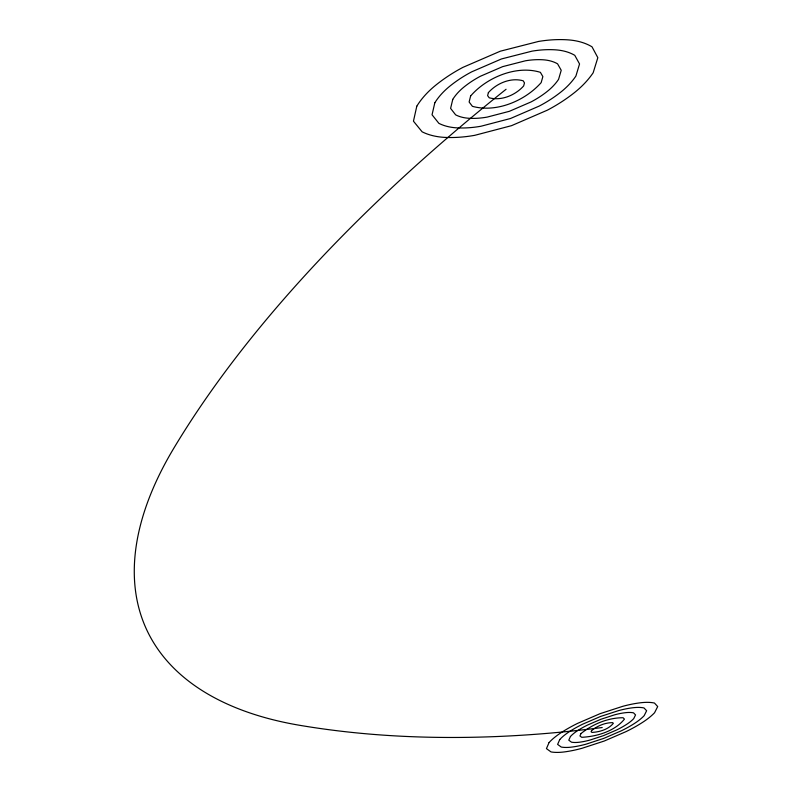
<?xml version="1.0" encoding="UTF-8"?>
<svg xmlns="http://www.w3.org/2000/svg" width="792" height="792" viewBox="0 0 792 792"><rect width="100%" height="100%" fill="white"/><g stroke="black" fill="none" stroke-linecap="round" stroke-linejoin="round"><path stroke-width="1.19" d="M602.217 727.531A1505.394 819.284 -38.1 0 1 299.812 725.323A524.839 259.39 -25 0 1 173.418 448.886A1036.827 447.757 -29.5 0 1 506.068 89.278M416.8 106.187L413.454 121.186L422.126 131.819A72.765 47.263 -26 0 0 445.629 137.432A115.691 76.072 -26.8 0 0 474.794 135.313L511.543 125.661L547.282 110.207A115.672 75.794 -27.5 0 0 573.893 93.06A72.716 46.837 -27.7 0 0 593.159 72.785L597.831 57.667L592.01 46.817A75.705 47.896 -27.2 0 0 568.092 39.867A110.326 69.161 -26.6 0 0 538.56 41.441L500.326 51.193L462.914 67.37A110.365 69.389 -26 0 0 435.541 85.348A71.458 45.619 -25.7 0 0 416.8 106.187M434.828 102.772L432.046 114.781L438.867 123.334A58.093 37.63 -26.1 0 0 457.588 127.898A92.07 60.222 -26.8 0 0 480.952 126.245L510.464 118.513L539.184 106.098A92.05 60.053 -27.3 0 0 560.538 92.317A58.063 37.363 -27.5 0 0 575.903 76.052L579.546 63.964L574.774 55.331A60.687 38.491 -27.1 0 0 555.558 49.846A88.645 55.806 -26.6 0 0 531.957 51.163L501.494 58.945L471.705 71.834A88.664 55.955 -26.1 0 0 449.866 86.14A57.252 36.581 -25.9 0 0 434.828 102.772M452.767 99.376L450.599 108.385L455.628 114.84A43.481 28.096 -26.3 0 0 469.616 118.315A68.696 44.708 -26.7 0 0 487.159 117.107L509.385 111.306L531.016 101.95A68.686 44.609 -27.1 0 0 547.074 91.565A43.461 27.948 -27.3 0 0 558.578 79.339L561.221 70.28L557.568 63.835A45.609 29.007 -27 0 0 543.084 59.786A66.776 42.224 -26.6 0 0 525.413 60.796L502.653 66.637L480.417 76.25A66.785 42.313 -26.2 0 0 464.082 86.942A43.006 27.502 -26.1 0 0 452.767 99.376M470.626 95.99L469.121 102.01L472.418 106.336C496.485 112.959 525.017 100.812 541.154 82.635L542.866 76.596L540.372 72.329C516.453 64.855 486.476 77.566 470.626 95.99M488.387 92.624L487.605 95.634L489.228 97.812C501.435 101.109 515.453 95.159 523.651 85.952L524.482 82.932L523.205 80.814C510.909 77.23 496.633 83.289 488.387 92.624M549.084 742.53L546.44 748.628L551.034 751.925A43.867 17.246 -22.7 0 0 564.637 751.885A69.28 27.463 -22.9 0 0 582.011 748.292L604.256 741.025L626.116 731.58A69.221 27.423 -23.1 0 0 642.54 722.383A43.778 17.186 -23.2 0 0 654.568 712.741L657.697 706.553L654.449 703.039A45.946 17.82 -23.1 0 0 640.401 702.781A67.3 25.928 -23 0 0 622.908 706.276L600.128 713.651L577.645 723.353A67.36 25.968 -22.8 0 0 560.944 732.788A43.402 16.88 -22.7 0 0 549.084 742.53M559.776 739.51L557.617 744.391L561.251 747.054A35.046 13.761 -22.8 0 0 572.111 747.044A55.252 21.839 -22.9 0 0 586.021 744.183L603.851 738.352L621.393 730.778A55.212 21.81 -23.1 0 0 634.55 723.403A34.987 13.721 -23.1 0 0 644.163 715.681L646.628 710.731L643.985 707.939A36.808 14.296 -23.1 0 0 632.719 707.761A53.995 20.859 -23 0 0 618.73 710.563L600.554 716.463L582.615 724.205A54.024 20.879 -22.9 0 0 569.27 731.729A34.749 13.523 -22.8 0 0 559.776 739.51M570.438 736.501L568.785 740.173L571.477 742.183A26.255 10.296 -22.8 0 0 579.596 742.193A41.313 16.276 -22.9 0 0 590.04 740.045L603.445 735.669L616.641 729.976A41.293 16.266 -23 0 0 626.522 724.433A26.215 10.266 -23.1 0 0 633.719 718.631L635.54 714.928L633.531 712.84A27.641 10.751 -23.1 0 0 625.056 712.731A40.6 15.731 -23 0 0 614.572 714.829L600.97 719.245L587.565 725.036A40.63 15.741 -22.9 0 0 577.566 730.669A26.077 10.157 -22.8 0 0 570.438 736.501M581.061 733.501L579.942 735.956L581.714 737.303C596.93 736.56 614.76 731.224 624.442 719.126L623.086 717.74C607.969 717.691 592.772 724.126 581.061 733.501M591.654 730.511L591.089 731.739L591.961 732.412C599.574 732.056 608.503 729.383 613.335 723.324L612.652 722.641C605.098 722.621 597.514 725.828 591.654 730.511"/></g></svg>
